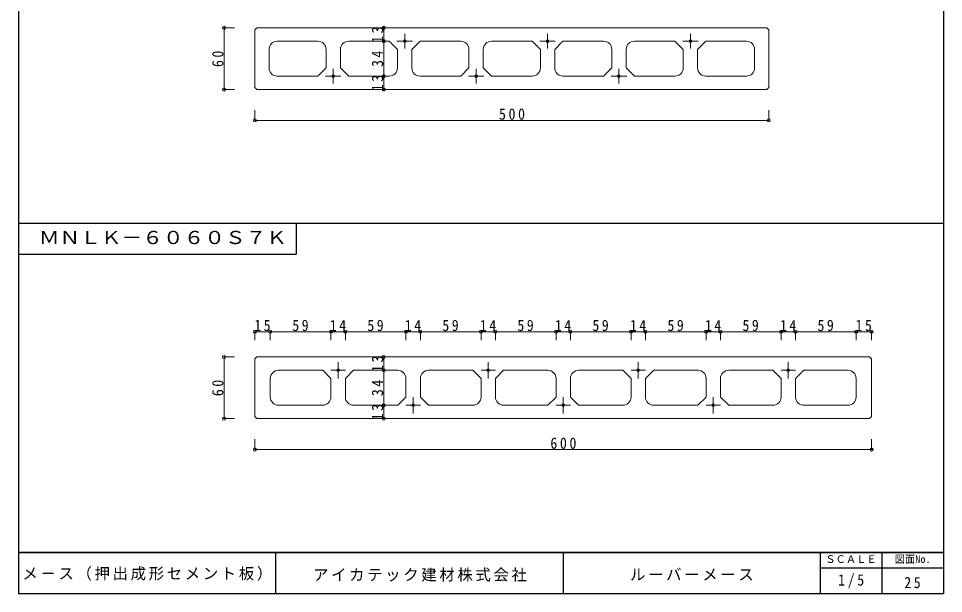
# Model space of a CAD drawing. Units: millimetres at full size, sheet at 1:5. Extents: x -3130 to -1130, y -580 to 462.
# Drawn here: x -3130 to -2230, y -580 to -21 of the extents above; entities that cross this region are included whole.
import ezdxf
from ezdxf.enums import TextEntityAlignment as Align

# ---------------------------------------------------------------- set-up
doc = ezdxf.new("R2010")
doc.units = ezdxf.units.MM
doc.header["$LTSCALE"] = 5
doc.header["$PDMODE"] = 32
doc.header["$PDSIZE"] = 3
doc.linetypes.add('CHAIN1', pattern=[8, 5, -1, 1, -1])
for name, color, linetype, lineweight in [('0-0', 7, 'Continuous', 18), ('0-9', 7, 'Continuous', 18), ('1-A', 3, 'Continuous', 25), ('1-B', 3, 'Continuous', 25)]:
    doc.layers.add(name, color=color, linetype=linetype, lineweight=lineweight)
doc.layers.add('2-B', color=7, linetype='Continuous')
doc.styles.add('ＭＳ ゴシック', font='')
doc.styles.get('ＭＳ ゴシック').set_extended_font_data('MS Gothic')

msp = doc.modelspace()

# ---------------------------------------------------------------- linework, layer by layer
at = {"layer": '0-0'}
for p, q in [((-2897.528, -30.449), (-2899.528, -32.449)), ((-2899.528, -88.449), (-2899.528, -32.449)), ((-2897.528, -30.449), (-2401.528, -30.449)), ((-2399.528, -32.449), (-2401.528, -30.449)), ((-2399.528, -88.449), (-2399.528, -32.449)), ((-2838.278, -43.449), (-2877.778, -43.449)), ((-2768.778, -43.449), (-2808.278, -43.449)), ((-2760.778, -51.449), (-2768.778, -43.449)), ((-2738.778, -43.449), (-2746.778, -51.449)), ((-2738.778, -43.449), (-2699.278, -43.449)), ((-2629.778, -43.449), (-2669.278, -43.449)), ((-2629.778, -43.449), (-2621.778, -51.449)), ((-2607.778, -51.449), (-2599.778, -43.449)), ((-2599.778, -43.449), (-2560.278, -43.449)), ((-2490.778, -43.449), (-2530.278, -43.449)), ((-2490.778, -43.449), (-2482.778, -51.449)), ((-2460.778, -43.449), (-2468.778, -51.449)), ((-2460.778, -43.449), (-2421.278, -43.449)), ((-2885.778, -69.449), (-2885.778, -51.449)), ((-2830.278, -69.449), (-2830.278, -51.449)), ((-2816.278, -69.449), (-2816.278, -51.449)), ((-2760.778, -51.449), (-2760.778, -69.449)), ((-2746.778, -51.449), (-2746.778, -69.449)), ((-2691.278, -69.449), (-2691.278, -51.449)), ((-2677.278, -69.449), (-2677.278, -51.449)), ((-2621.778, -51.449), (-2621.778, -69.449)), ((-2607.778, -51.449), (-2607.778, -69.449)), ((-2552.278, -69.449), (-2552.278, -51.449)), ((-2538.278, -69.449), (-2538.278, -51.449)), ((-2482.778, -51.449), (-2482.778, -69.449)), ((-2468.778, -51.449), (-2468.778, -69.449)), ((-2413.278, -51.449), (-2413.278, -69.449)), ((-2830.278, -69.449), (-2838.278, -77.449)), ((-2816.278, -69.449), (-2808.278, -77.449)), ((-2691.278, -69.449), (-2699.278, -77.449)), ((-2677.278, -69.449), (-2669.278, -77.449)), ((-2552.278, -69.449), (-2560.278, -77.449)), ((-2538.278, -69.449), (-2530.278, -77.449)), ((-2838.278, -77.449), (-2877.778, -77.449)), ((-2808.278, -77.449), (-2768.778, -77.449)), ((-2699.278, -77.449), (-2738.778, -77.449)), ((-2669.278, -77.449), (-2629.778, -77.449)), ((-2560.278, -77.449), (-2599.778, -77.449)), ((-2530.278, -77.449), (-2490.778, -77.449)), ((-2421.278, -77.449), (-2460.778, -77.449)), ((-2899.528, -88.449), (-2897.528, -90.449)), ((-2399.528, -88.449), (-2401.528, -90.449)), ((-2401.528, -90.449), (-2897.528, -90.449)), ((-2899.528, -352.449), (-2897.528, -350.449)), ((-2301.528, -350.449), (-2897.528, -350.449)), ((-2301.528, -350.449), (-2299.528, -352.449)), ((-2899.528, -352.449), (-2899.528, -408.449)), ((-2299.528, -352.449), (-2299.528, -408.449)), ((-2833.528, -363.449), (-2876.528, -363.449)), ((-2825.528, -371.449), (-2833.528, -363.449)), ((-2803.528, -363.449), (-2811.528, -371.449)), ((-2803.528, -363.449), (-2760.528, -363.449)), ((-2687.528, -363.449), (-2730.528, -363.449)), ((-2679.528, -371.449), (-2687.528, -363.449)), ((-2657.528, -363.449), (-2665.528, -371.449)), ((-2657.528, -363.449), (-2614.528, -363.449)), ((-2541.528, -363.449), (-2584.528, -363.449)), ((-2541.528, -363.449), (-2533.528, -371.449)), ((-2511.528, -363.449), (-2519.528, -371.449)), ((-2511.528, -363.449), (-2468.528, -363.449)), ((-2395.528, -363.449), (-2438.528, -363.449)), ((-2395.528, -363.449), (-2387.528, -371.449)), ((-2365.528, -363.449), (-2373.528, -371.449)), ((-2365.528, -363.449), (-2322.528, -363.449)), ((-2884.528, -389.449), (-2884.528, -371.449)), ((-2825.528, -371.449), (-2825.528, -389.449)), ((-2811.528, -371.449), (-2811.528, -389.449)), ((-2752.528, -389.449), (-2752.528, -371.449)), ((-2738.528, -389.449), (-2738.528, -371.449)), ((-2679.528, -371.449), (-2679.528, -389.449)), ((-2665.528, -371.449), (-2665.528, -389.449)), ((-2606.528, -389.449), (-2606.528, -371.449)), ((-2592.528, -389.449), (-2592.528, -371.449)), ((-2533.528, -371.449), (-2533.528, -389.449)), ((-2519.528, -371.449), (-2519.528, -389.449)), ((-2460.528, -389.449), (-2460.528, -371.449)), ((-2446.528, -389.449), (-2446.528, -371.449)), ((-2387.528, -371.449), (-2387.528, -389.449)), ((-2373.528, -371.449), (-2373.528, -389.449)), ((-2314.528, -371.449), (-2314.528, -389.449)), ((-2752.528, -389.449), (-2760.528, -397.449)), ((-2738.528, -389.449), (-2730.528, -397.449)), ((-2606.528, -389.449), (-2614.528, -397.449)), ((-2592.528, -389.449), (-2584.528, -397.449)), ((-2460.528, -389.449), (-2468.528, -397.449)), ((-2446.528, -389.449), (-2438.528, -397.449)), ((-2833.528, -397.449), (-2876.528, -397.449)), ((-2760.528, -397.449), (-2803.528, -397.449)), ((-2730.528, -397.449), (-2687.528, -397.449)), ((-2614.528, -397.449), (-2657.528, -397.449)), ((-2584.528, -397.449), (-2541.528, -397.449)), ((-2468.528, -397.449), (-2511.528, -397.449)), ((-2438.528, -397.449), (-2395.528, -397.449)), ((-2322.528, -397.449), (-2365.528, -397.449)), ((-2899.528, -408.449), (-2897.528, -410.449)), ((-2301.528, -410.449), (-2897.528, -410.449)), ((-2299.528, -408.449), (-2301.528, -410.449))]:
    msp.add_line(p, q, dxfattribs=at)
at = {"layer": '0-0', "linetype": 'CHAIN1'}
for p, q in [((-2746.278, -43.449), (-2761.278, -43.449)), ((-2753.778, -50.449), (-2753.778, -36.449)), ((-2607.278, -43.449), (-2622.278, -43.449)), ((-2614.778, -50.449), (-2614.778, -36.449)), ((-2468.278, -43.449), (-2483.278, -43.449)), ((-2475.778, -50.449), (-2475.778, -36.449)), ((-2823.278, -84.449), (-2823.278, -70.449)), ((-2684.278, -84.449), (-2684.278, -70.449)), ((-2545.278, -84.449), (-2545.278, -70.449)), ((-2815.778, -77.449), (-2830.778, -77.449)), ((-2676.778, -77.449), (-2691.778, -77.449)), ((-2537.778, -77.449), (-2552.778, -77.449)), ((-2818.528, -355.449), (-2818.528, -371.449)), ((-2672.528, -355.449), (-2672.528, -371.449)), ((-2526.528, -355.449), (-2526.528, -371.449)), ((-2380.528, -355.449), (-2380.528, -371.449)), ((-2825.528, -363.449), (-2811.528, -363.449)), ((-2679.528, -363.449), (-2665.528, -363.449)), ((-2533.528, -363.449), (-2519.528, -363.449)), ((-2387.528, -363.449), (-2373.528, -363.449)), ((-2745.528, -389.449), (-2745.528, -405.449)), ((-2599.528, -389.449), (-2599.528, -405.449)), ((-2453.528, -389.449), (-2453.528, -405.449)), ((-2752.528, -397.449), (-2738.528, -397.449)), ((-2606.528, -397.449), (-2592.528, -397.449)), ((-2460.528, -397.449), (-2446.528, -397.449))]:
    msp.add_line(p, q, dxfattribs=at)
at = {"layer": '0-0'}
for centre in [(-2753.778, -43.449), (-2614.778, -43.449), (-2475.778, -43.449), (-2823.278, -77.449), (-2684.278, -77.449), (-2545.278, -77.449), (-2818.528, -363.449), (-2672.528, -363.449), (-2526.528, -363.449), (-2380.528, -363.449), (-2745.528, -397.449), (-2599.528, -397.449), (-2453.528, -397.449)]:
    msp.add_circle(centre, 1.3, dxfattribs=at)
for centre, start, end in [((-2877.778, -51.449), 90, 180), ((-2838.278, -51.449), 0, 90), ((-2808.278, -51.449), 90, 180), ((-2699.278, -51.449), 0, 90), ((-2669.278, -51.449), 90, 180), ((-2560.278, -51.449), 0, 90), ((-2530.278, -51.449), 90, 180), ((-2421.278, -51.449), 0, 90), ((-2877.778, -69.449), 180, 270), ((-2768.778, -69.449), 270, 0), ((-2738.778, -69.449), 180, 270), ((-2629.778, -69.449), 270, 0), ((-2599.778, -69.449), 180, 270), ((-2490.778, -69.449), 270, 0), ((-2460.778, -69.449), 180, 270), ((-2421.278, -69.449), 270, 0), ((-2876.528, -371.449), 90, 180), ((-2760.528, -371.449), 0, 90), ((-2730.528, -371.449), 90, 180), ((-2614.528, -371.449), 0, 90), ((-2584.528, -371.449), 90, 180), ((-2468.528, -371.449), 0, 90), ((-2438.528, -371.449), 90, 180), ((-2322.528, -371.449), 0, 90), ((-2876.528, -389.449), 180, 270), ((-2833.528, -389.449), 270, 0), ((-2803.528, -389.449), 180, 270), ((-2687.528, -389.449), 270, 0), ((-2657.528, -389.449), 180, 270), ((-2541.528, -389.449), 270, 0), ((-2511.528, -389.449), 180, 270), ((-2395.528, -389.449), 270, 0), ((-2365.528, -389.449), 180, 270), ((-2322.528, -389.449), 270, 0)]:
    msp.add_arc(centre, 8, start, end, dxfattribs=at)
at = {"layer": '0-9'}
for p, q in [((-2929.528, -30.449), (-2929.528, -90.449)), ((-2929.528, -30.449), (-2919.528, -30.449)), ((-2774.111, -30.449), (-2774.111, -43.449)), ((-2774.111, -43.449), (-2774.111, -77.449)), ((-2774.111, -77.449), (-2774.111, -90.449)), ((-2929.528, -90.449), (-2919.528, -90.449)), ((-2899.528, -120.449), (-2899.528, -110.449)), ((-2399.528, -120.449), (-2399.528, -110.449)), ((-2899.528, -120.449), (-2399.528, -120.449)), ((-2899.528, -325.94), (-2884.528, -325.94)), ((-2899.528, -325.94), (-2899.528, -334.211)), ((-2884.528, -325.94), (-2884.528, -334.211)), ((-2884.528, -325.94), (-2825.528, -325.94)), ((-2825.528, -325.94), (-2825.528, -334.211)), ((-2825.528, -325.94), (-2811.528, -325.94)), ((-2811.528, -325.94), (-2811.528, -334.211)), ((-2811.528, -325.94), (-2752.528, -325.94)), ((-2752.528, -325.94), (-2752.528, -334.211)), ((-2752.528, -325.94), (-2738.528, -325.94)), ((-2738.528, -325.94), (-2738.528, -334.211)), ((-2738.528, -325.94), (-2679.528, -325.94)), ((-2679.528, -325.94), (-2679.528, -334.211)), ((-2679.528, -325.94), (-2665.528, -325.94)), ((-2665.528, -325.94), (-2665.528, -334.211)), ((-2665.528, -325.94), (-2606.528, -325.94)), ((-2606.528, -325.94), (-2606.528, -334.211)), ((-2606.528, -325.94), (-2592.528, -325.94)), ((-2592.528, -325.94), (-2592.528, -334.211)), ((-2592.528, -325.94), (-2533.528, -325.94)), ((-2533.528, -325.94), (-2533.528, -334.211)), ((-2533.528, -325.94), (-2519.528, -325.94)), ((-2519.528, -325.94), (-2519.528, -334.211)), ((-2519.528, -325.94), (-2460.528, -325.94)), ((-2460.528, -325.94), (-2460.528, -334.211)), ((-2460.528, -325.94), (-2446.528, -325.94)), ((-2446.528, -325.94), (-2446.528, -334.211)), ((-2446.528, -325.94), (-2387.528, -325.94)), ((-2387.528, -325.94), (-2387.528, -334.211)), ((-2387.528, -325.94), (-2373.528, -325.94)), ((-2373.528, -325.94), (-2373.528, -334.211)), ((-2373.528, -325.94), (-2314.528, -325.94)), ((-2314.528, -325.94), (-2314.528, -334.211)), ((-2314.528, -325.94), (-2299.528, -325.94)), ((-2299.528, -325.94), (-2299.528, -334.211)), ((-2929.528, -350.449), (-2929.528, -410.449)), ((-2929.528, -350.449), (-2919.528, -350.449)), ((-2774.111, -350.449), (-2774.111, -363.449)), ((-2774.111, -363.449), (-2774.111, -397.449)), ((-2774.111, -397.449), (-2774.111, -410.449)), ((-2929.528, -410.449), (-2919.528, -410.449)), ((-2899.528, -440.449), (-2899.528, -430.449)), ((-2299.528, -440.449), (-2299.528, -430.449)), ((-2899.528, -440.449), (-2299.528, -440.449))]:
    msp.add_line(p, q, dxfattribs=at)
for p in [(-2929.528, -30.449), (-2774.111, -30.449), (-2774.111, -43.449), (-2774.111, -77.449), (-2929.528, -90.449), (-2774.111, -90.449), (-2899.528, -120.449), (-2399.528, -120.449), (-2899.528, -325.94), (-2884.528, -325.94), (-2825.528, -325.94), (-2811.528, -325.94), (-2752.528, -325.94), (-2738.528, -325.94), (-2679.528, -325.94), (-2665.528, -325.94), (-2606.528, -325.94), (-2592.528, -325.94), (-2533.528, -325.94), (-2519.528, -325.94), (-2460.528, -325.94), (-2446.528, -325.94), (-2387.528, -325.94), (-2373.528, -325.94), (-2314.528, -325.94), (-2299.528, -325.94), (-2929.528, -350.449), (-2774.111, -350.449), (-2774.111, -363.449), (-2774.111, -397.449), (-2929.528, -410.449), (-2774.111, -410.449), (-2899.528, -440.449), (-2299.528, -440.449)]:
    msp.add_point(p, dxfattribs=at)
at = {"layer": '1-A'}
for p, q in [((-3129.528, 419.551), (-3129.528, -540.449)), ((-2229.528, 419.551), (-2229.528, -540.449)), ((-3129.528, -220.449), (-2229.528, -220.449)), ((-2229.528, -540.449), (-3129.528, -540.449)), ((-3129.528, -540.449), (-2229.528, -540.449)), ((-3129.528, -540.449), (-2229.528, -540.449)), ((-3129.528, -540.449), (-3129.528, -580.449)), ((-2879.528, -540.449), (-2879.528, -580.449)), ((-2599.528, -540.449), (-2599.528, -580.449)), ((-2349.528, -540.449), (-2349.528, -580.449)), ((-2289.528, -540.449), (-2289.528, -580.449)), ((-2229.528, -540.449), (-2229.528, -580.449)), ((-2349.528, -555.449), (-2229.528, -555.449)), ((-3129.528, -580.449), (-2229.528, -580.449))]:
    msp.add_line(p, q, dxfattribs=at)
at = {"layer": '1-B'}
for p, q in [((-3129.528, -220.449), (-3129.528, -250.449)), ((-3129.528, -220.449), (-2859.528, -220.449)), ((-2859.528, -220.449), (-2859.528, -250.449)), ((-3129.528, -250.449), (-2859.528, -250.449))]:
    msp.add_line(p, q, dxfattribs=at)

# ---------------------------------------------------------------- texts
at = {"layer": '0-9', "char_height": 11, "attachment_point": 7, "rotation": 90, "style": 'ＭＳ ゴシック'}
for s, insert in [('\\T1.36;\\W0.9;13', (-2774.611, -45.074)), ('\\T1.36;\\W0.9;60', (-2930.028, -68.574)), ('\\T1.36;\\W0.9;34', (-2774.611, -68.574)), ('\\T1.36;\\W0.9;13', (-2774.611, -92.074)), ('\\T1.36;\\W0.9;13', (-2774.611, -365.074)), ('\\T1.36;\\W0.9;60', (-2930.028, -388.574)), ('\\T1.36;\\W0.9;34', (-2774.611, -388.574)), ('\\T1.36;\\W0.9;13', (-2774.611, -412.074))]:
    msp.add_mtext(s, dxfattribs=dict(at, insert=insert))
at = {"layer": '0-9', "char_height": 11, "attachment_point": 7, "style": 'ＭＳ ゴシック'}
for s, insert in [('\\T1.38;\\W0.9;500', (-2662.028, -119.949)), ('\\T1.36;\\W0.9;15', (-2900.153, -325.44)), ('\\T1.36;\\W0.9;59', (-2863.153, -325.44)), ('\\T1.36;\\W0.9;14', (-2826.653, -325.44)), ('\\T1.36;\\W0.9;59', (-2790.153, -325.44)), ('\\T1.36;\\W0.9;14', (-2753.653, -325.44)), ('\\T1.36;\\W0.9;59', (-2717.153, -325.44)), ('\\T1.36;\\W0.9;14', (-2680.653, -325.44)), ('\\T1.36;\\W0.9;59', (-2644.153, -325.44)), ('\\T1.36;\\W0.9;14', (-2607.653, -325.44)), ('\\T1.36;\\W0.9;59', (-2571.153, -325.44)), ('\\T1.36;\\W0.9;14', (-2534.653, -325.44)), ('\\T1.36;\\W0.9;59', (-2498.153, -325.44)), ('\\T1.36;\\W0.9;14', (-2461.653, -325.44)), ('\\T1.36;\\W0.9;59', (-2425.153, -325.44)), ('\\T1.36;\\W0.9;14', (-2388.653, -325.44)), ('\\T1.36;\\W0.9;59', (-2352.153, -325.44)), ('\\T1.36;\\W0.9;15', (-2315.153, -325.44)), ('\\T1.38;\\W0.9;600', (-2612.028, -439.949))]:
    msp.add_mtext(s, dxfattribs=dict(at, insert=insert))
at = {"layer": '1-A', "color": 7, "style": 'ＭＳ ゴシック'}
for s, p in [('ＳＣＡＬＥ', (-2344.528, -552.949)), ('図面No.', (-2277.028, -552.949))]:
    msp.add_text(s, height=7.331, dxfattribs=at).set_placement(p, align=Align.BOTTOM_LEFT)
at = {"layer": '1-A', "color": 7, "char_height": 11, "attachment_point": 7, "style": 'ＭＳ ゴシック'}
for s, insert in [('\\T1.17;メ－ス（押出成形セメント板）', (-3125.778, -567.949)), ('\\T1.17;ルーバーメース', (-2534.528, -567.949)), ('\\T1.38;\\W0.9;1/5', (-2332.028, -575.449)), ('\\T1.36;\\W0.9;25', (-2267.653, -575.449))]:
    msp.add_mtext(s, dxfattribs=dict(at, insert=insert))
at = {"layer": '1-B', "color": 7, "style": 'ＭＳ ゴシック', "width": 1.15}
msp.add_text('ＭＮＬＫ－６０６０Ｓ７Ｋ', height=12.83, dxfattribs=at).set_placement((-3109.778, -244.581), align=Align.BOTTOM_LEFT)
at = {"layer": '2-B', "insert": (-2842.972, -568.969), "char_height": 11, "attachment_point": 7, "style": 'ＭＳ ゴシック'}
msp.add_mtext('\\T1.17;アイカテック建材株式会社', dxfattribs=at)

doc.saveas('drawing.dxf')
